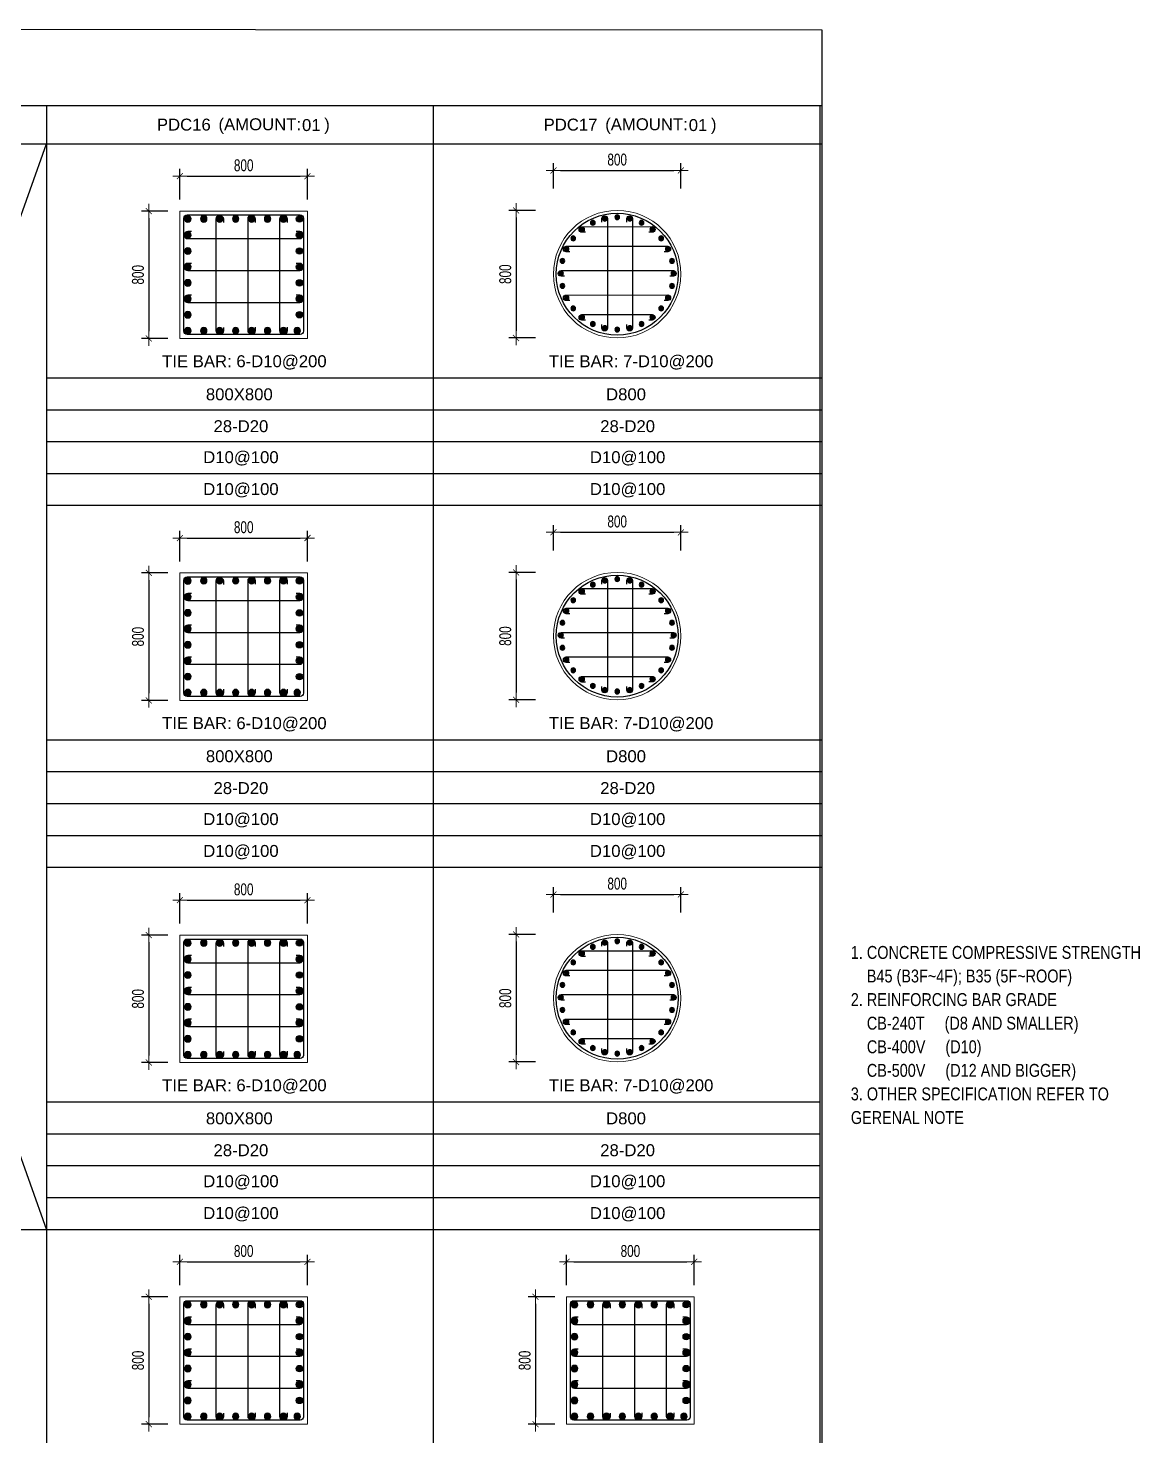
# Model space of a CAD drawing. Header units: millimetres. Extents: x 49323 to 538172, y -39336 to 181761.
# Drawn here: x 278402 to 285377, y 138126 to 146960 of the extents above; entities that cross this region are included whole.
import ezdxf
from ezdxf.enums import TextEntityAlignment as Align

# ---------------------------------------------------------------- set-up
doc = ezdxf.new("R2010")
doc.units = ezdxf.units.MM
doc.linetypes.add('CENTER2', pattern=[1.125, 0.75, -0.125, 0.125, -0.125])
doc.layers.get('Defpoints').update_dxf_attribs({"color": 151, "lineweight": 9})
for name, color, linetype in [('2', 2, 'Continuous'), ('A-ANNO-LEAD', 4, 'Continuous'), ('CEN', 1, 'CENTER2'), ('STL', 3, 'Continuous'), ('TIT1', 3, 'Continuous')]:
    doc.layers.add(name, color=color, linetype=linetype)
doc.layers.add('NDC_S_CONTINUOUS', color=3, linetype='Continuous', lineweight=20)
doc.layers.add('NDC_S_DIM', color=1, linetype='Continuous', lineweight=15)
doc.styles.add('ARIAL', font='arial.ttf', dxfattribs={"width": 0.8})
doc.styles.add('NDC_ARIAL', font='arial.ttf', dxfattribs={"width": 0.85})
doc.styles.add('NDC_DIM', font='', dxfattribs={"width": 0.75})
doc.styles.get('NDC_DIM').set_extended_font_data('Dotum')
doc.dimstyles.new('NDC_dim_30', dxfattribs={"dimscale": 30, "dimtxt": 2.5, "dimasz": 1.5, "dimexe": 1.5, "dimexo": 2.5, "dimgap": 1, "dimtad": 1, "dimdec": 0, "dimzin": 0, "dimdsep": 46, "dimtxsty": 'NDC_DIM', "dimblk": 'DIMMARK', "dimcen": 0.09, "dimdle": 1.2, "dimclrd": 1, "dimclre": 1, "dimclrt": 3, "dimadec": 0, "dimazin": 0, "dimtfac": 1, "dimtdec": 0, "dimtix": 1, "dimtofl": 0, "dimtmove": 0, "dimatfit": 3, "dimfxl": 8, "dimfxlon": 1, "dimtolj": 1, "dimtzin": 0, "dimarcsym": 0})

# ---------------------------------------------------------------- blocks, each defined once
blk = doc.blocks.new('GN')
at = {"layer": 'TIT1', "insert": (0, 0), "char_height": 81, "width": 1996.298, "attachment_point": 1, "line_spacing_factor": 1.096296, "style": 'ARIAL'}
blk.add_mtext('\\A1;1. CONCRETE COMPRESSIVE STRENGTH\\P    B45 (B3F~4F); B35 (5F~ROOF)\\P2. REINFORCING BAR GRADE\\P    CB-240T     (D8 AND SMALLER)\\P    CB-400V     (D10)\\P    CB-500V     (D12 AND BIGGER)\\P3. OTHER SPECIFICATION REFER TO GERENAL NOTE ', dxfattribs=at)
blk = doc.blocks.new('8')
at = {"layer": '2'}
blk.add_hatch(color=256, dxfattribs=at).paths.add_polyline_path([(20, 0, 0.386127), (1.9, 19.9), (-1.9, 19.9, 0.386127), (-20, 0, 1)])
blk.add_circle((0, 0), 20, dxfattribs=at)
blk = doc.blocks.new('5')
at = {"layer": 'CEN', "rotation": 180}
blk.add_blockref('8', (0, 0), dxfattribs=at)
blk = doc.blocks.new('DIMMARK')
at = {"layer": 'NDC_S_DIM', "color": 1}
blk.add_line((-1.5, 0), (1, 0), dxfattribs=at)
at = {"layer": 'NDC_S_DIM', "color": 2, "const_width": 0.1}
blk.add_lwpolyline([(-0.42, -0.42), (0.42, 0.42)], dxfattribs=at)
blk = doc.blocks.new('*D1426')
at = {"layer": 'Defpoints', "color": 0, "ltscale": 40, "transparency": 16777216}
for p in [(280154.5, 139218.2), (279354.5, 138996.8), (280154.5, 138996.8)]:
    blk.add_point(p, dxfattribs=at)
at = {"layer": 'NDC_S_DIM', "color": 1, "lineweight": -2, "ltscale": 40, "transparency": 16777216}
for p, q in [((279354.5, 139071.8), (279354.5, 139263.2)), ((279399.5, 139218.2), (280109.5, 139218.2)), ((280154.5, 139071.8), (280154.5, 139263.2))]:
    blk.add_line(p, q, dxfattribs=at)
at = {"layer": 'NDC_S_DIM', "color": 1, "lineweight": -2, "ltscale": 40, "transparency": 16777216, "xscale": 45, "yscale": 45, "zscale": 45, "rotation": 180}
blk.add_blockref('DIMMARK', (279354.5, 139218.2), dxfattribs=at)
at = {"layer": 'NDC_S_DIM', "color": 1, "lineweight": -2, "ltscale": 40, "transparency": 16777216, "xscale": 45, "yscale": 45, "zscale": 45}
blk.add_blockref('DIMMARK', (280154.5, 139218.2), dxfattribs=at)
at = {"layer": 'NDC_S_DIM', "color": 3, "ltscale": 40, "transparency": 16777216, "insert": (279754.5, 139285.8), "char_height": 75, "attachment_point": 5, "style": 'NDC_DIM'}
blk.add_mtext('\\A1;800', dxfattribs=at)
blk = doc.blocks.new('*D1427')
at = {"layer": 'Defpoints', "color": 0, "ltscale": 40, "transparency": 16777216}
for p in [(279354.5, 138999.4), (279159.1, 138199.4), (279354.5, 138199.4)]:
    blk.add_point(p, dxfattribs=at)
at = {"layer": 'NDC_S_DIM', "color": 1, "lineweight": -2, "ltscale": 40, "transparency": 16777216}
for p, q in [((279279.5, 138999.4), (279114.1, 138999.4)), ((279159.1, 138954.4), (279159.1, 138244.4)), ((279279.5, 138199.4), (279114.1, 138199.4))]:
    blk.add_line(p, q, dxfattribs=at)
at = {"layer": 'NDC_S_DIM', "color": 1, "lineweight": -2, "ltscale": 40, "transparency": 16777216, "xscale": 45, "yscale": 45, "zscale": 45}
for p, rotation in [((279159.1, 138999.4), 90), ((279159.1, 138199.4), 270)]:
    blk.add_blockref('DIMMARK', p, dxfattribs=dict(at, rotation=rotation))
at = {"layer": 'NDC_S_DIM', "color": 3, "ltscale": 40, "transparency": 16777216, "insert": (279091.6, 138599.4), "char_height": 75, "attachment_point": 5, "rotation": 90, "style": 'NDC_DIM'}
blk.add_mtext('\\A1;800', dxfattribs=at)
blk = doc.blocks.new('DÁDAS')
at = {"layer": 'TIT1', "color": 2, "style": 'NDC_ARIAL'}
blk.add_text('(AMOUNT:     )', height=75, dxfattribs=at).set_placement((-42061.2, 55767.2), align=Align.MIDDLE)
blk = doc.blocks.new('*D1428')
at = {"layer": 'Defpoints', "color": 0, "ltscale": 40, "transparency": 16777216}
for p in [(280154.5, 141487.7), (279354.5, 141266.3), (280154.5, 141266.3)]:
    blk.add_point(p, dxfattribs=at)
at = {"layer": 'NDC_S_DIM', "color": 1, "lineweight": -2, "ltscale": 40, "transparency": 16777216}
for p, q in [((279354.5, 141341.3), (279354.5, 141532.7)), ((280154.5, 141341.3), (280154.5, 141532.7)), ((279399.5, 141487.7), (280109.5, 141487.7))]:
    blk.add_line(p, q, dxfattribs=at)
at = {"layer": 'NDC_S_DIM', "color": 1, "lineweight": -2, "ltscale": 40, "transparency": 16777216, "xscale": 45, "yscale": 45, "zscale": 45, "rotation": 180}
blk.add_blockref('DIMMARK', (279354.5, 141487.7), dxfattribs=at)
at = {"layer": 'NDC_S_DIM', "color": 1, "lineweight": -2, "ltscale": 40, "transparency": 16777216, "xscale": 45, "yscale": 45, "zscale": 45}
blk.add_blockref('DIMMARK', (280154.5, 141487.7), dxfattribs=at)
at = {"layer": 'NDC_S_DIM', "color": 3, "ltscale": 40, "transparency": 16777216, "insert": (279754.5, 141555.2), "char_height": 75, "attachment_point": 5, "style": 'NDC_DIM'}
blk.add_mtext('\\A1;800', dxfattribs=at)
blk = doc.blocks.new('*D1429')
at = {"layer": 'Defpoints', "color": 0, "ltscale": 40, "transparency": 16777216}
for p in [(279354.5, 141268.8), (279159.1, 140468.8), (279354.5, 140468.8)]:
    blk.add_point(p, dxfattribs=at)
at = {"layer": 'NDC_S_DIM', "color": 1, "lineweight": -2, "ltscale": 40, "transparency": 16777216}
for p, q in [((279279.5, 141268.8), (279114.1, 141268.8)), ((279159.1, 141223.8), (279159.1, 140513.8)), ((279279.5, 140468.8), (279114.1, 140468.8))]:
    blk.add_line(p, q, dxfattribs=at)
at = {"layer": 'NDC_S_DIM', "color": 1, "lineweight": -2, "ltscale": 40, "transparency": 16777216, "xscale": 45, "yscale": 45, "zscale": 45}
for p, rotation in [((279159.1, 141268.8), 90), ((279159.1, 140468.8), 270)]:
    blk.add_blockref('DIMMARK', p, dxfattribs=dict(at, rotation=rotation))
at = {"layer": 'NDC_S_DIM', "color": 3, "ltscale": 40, "transparency": 16777216, "insert": (279091.6, 140868.8), "char_height": 75, "attachment_point": 5, "rotation": 90, "style": 'NDC_DIM'}
blk.add_mtext('\\A1;800', dxfattribs=at)
blk = doc.blocks.new('*D1430')
at = {"layer": 'Defpoints', "color": 0, "ltscale": 40, "transparency": 16777216}
for p in [(280154.5, 143760.1), (279354.5, 143538.7), (280154.5, 143538.7)]:
    blk.add_point(p, dxfattribs=at)
at = {"layer": 'NDC_S_DIM', "color": 1, "lineweight": -2, "ltscale": 40, "transparency": 16777216}
for p, q in [((279354.5, 143613.7), (279354.5, 143805.1)), ((279399.5, 143760.1), (280109.5, 143760.1)), ((280154.5, 143613.7), (280154.5, 143805.1))]:
    blk.add_line(p, q, dxfattribs=at)
at = {"layer": 'NDC_S_DIM', "color": 1, "lineweight": -2, "ltscale": 40, "transparency": 16777216, "xscale": 45, "yscale": 45, "zscale": 45, "rotation": 180}
blk.add_blockref('DIMMARK', (279354.5, 143760.1), dxfattribs=at)
at = {"layer": 'NDC_S_DIM', "color": 1, "lineweight": -2, "ltscale": 40, "transparency": 16777216, "xscale": 45, "yscale": 45, "zscale": 45}
blk.add_blockref('DIMMARK', (280154.5, 143760.1), dxfattribs=at)
at = {"layer": 'NDC_S_DIM', "color": 3, "ltscale": 40, "transparency": 16777216, "insert": (279754.5, 143827.7), "char_height": 75, "attachment_point": 5, "style": 'NDC_DIM'}
blk.add_mtext('\\A1;800', dxfattribs=at)
blk = doc.blocks.new('*D1431')
at = {"layer": 'Defpoints', "color": 0, "ltscale": 40, "transparency": 16777216}
for p in [(279354.5, 143541.3), (279159.1, 142741.3), (279354.5, 142741.3)]:
    blk.add_point(p, dxfattribs=at)
at = {"layer": 'NDC_S_DIM', "color": 1, "lineweight": -2, "ltscale": 40, "transparency": 16777216}
for p, q in [((279279.5, 143541.3), (279114.1, 143541.3)), ((279159.1, 143496.3), (279159.1, 142786.3)), ((279279.5, 142741.3), (279114.1, 142741.3))]:
    blk.add_line(p, q, dxfattribs=at)
at = {"layer": 'NDC_S_DIM', "color": 1, "lineweight": -2, "ltscale": 40, "transparency": 16777216, "xscale": 45, "yscale": 45, "zscale": 45}
for p, rotation in [((279159.1, 143541.3), 90), ((279159.1, 142741.3), 270)]:
    blk.add_blockref('DIMMARK', p, dxfattribs=dict(at, rotation=rotation))
at = {"layer": 'NDC_S_DIM', "color": 3, "ltscale": 40, "transparency": 16777216, "insert": (279091.6, 143141.3), "char_height": 75, "attachment_point": 5, "rotation": 90, "style": 'NDC_DIM'}
blk.add_mtext('\\A1;800', dxfattribs=at)
blk = doc.blocks.new('*D1432')
at = {"layer": 'Defpoints', "color": 0, "ltscale": 40, "transparency": 16777216}
for p in [(280154.5, 146031.1), (279354.5, 145809.7), (280154.5, 145809.7)]:
    blk.add_point(p, dxfattribs=at)
at = {"layer": 'NDC_S_DIM', "color": 1, "lineweight": -2, "ltscale": 40, "transparency": 16777216}
for p, q in [((279354.5, 145884.7), (279354.5, 146076.1)), ((279399.5, 146031.1), (280109.5, 146031.1)), ((280154.5, 145884.7), (280154.5, 146076.1))]:
    blk.add_line(p, q, dxfattribs=at)
at = {"layer": 'NDC_S_DIM', "color": 1, "lineweight": -2, "ltscale": 40, "transparency": 16777216, "xscale": 45, "yscale": 45, "zscale": 45, "rotation": 180}
blk.add_blockref('DIMMARK', (279354.5, 146031.1), dxfattribs=at)
at = {"layer": 'NDC_S_DIM', "color": 1, "lineweight": -2, "ltscale": 40, "transparency": 16777216, "xscale": 45, "yscale": 45, "zscale": 45}
blk.add_blockref('DIMMARK', (280154.5, 146031.1), dxfattribs=at)
at = {"layer": 'NDC_S_DIM', "color": 3, "ltscale": 40, "transparency": 16777216, "insert": (279754.5, 146098.7), "char_height": 75, "attachment_point": 5, "style": 'NDC_DIM'}
blk.add_mtext('\\A1;800', dxfattribs=at)
blk = doc.blocks.new('*D1433')
at = {"layer": 'Defpoints', "color": 0, "ltscale": 40, "transparency": 16777216}
for p in [(279354.5, 145812.3), (279159.1, 145012.3), (279354.5, 145012.3)]:
    blk.add_point(p, dxfattribs=at)
at = {"layer": 'NDC_S_DIM', "color": 1, "lineweight": -2, "ltscale": 40, "transparency": 16777216}
for p, q in [((279279.5, 145812.3), (279114.1, 145812.3)), ((279159.1, 145767.3), (279159.1, 145057.3)), ((279279.5, 145012.3), (279114.1, 145012.3))]:
    blk.add_line(p, q, dxfattribs=at)
at = {"layer": 'NDC_S_DIM', "color": 1, "lineweight": -2, "ltscale": 40, "transparency": 16777216, "xscale": 45, "yscale": 45, "zscale": 45}
for p, rotation in [((279159.1, 145812.3), 90), ((279159.1, 145012.3), 270)]:
    blk.add_blockref('DIMMARK', p, dxfattribs=dict(at, rotation=rotation))
at = {"layer": 'NDC_S_DIM', "color": 3, "ltscale": 40, "transparency": 16777216, "insert": (279091.6, 145412.3), "char_height": 75, "attachment_point": 5, "rotation": 90, "style": 'NDC_DIM'}
blk.add_mtext('\\A1;800', dxfattribs=at)
blk = doc.blocks.new('*D1440')
at = {"layer": 'Defpoints', "color": 0, "ltscale": 40, "transparency": 16777216}
for p in [(282580.6, 139218.2), (281780.6, 138996.8), (282580.6, 138996.8)]:
    blk.add_point(p, dxfattribs=at)
at = {"layer": 'NDC_S_DIM', "color": 1, "lineweight": -2, "ltscale": 40, "transparency": 16777216}
for p, q in [((281780.6, 139071.8), (281780.6, 139263.2)), ((281825.6, 139218.2), (282535.6, 139218.2)), ((282580.6, 139071.8), (282580.6, 139263.2))]:
    blk.add_line(p, q, dxfattribs=at)
at = {"layer": 'NDC_S_DIM', "color": 1, "lineweight": -2, "ltscale": 40, "transparency": 16777216, "xscale": 45, "yscale": 45, "zscale": 45, "rotation": 180}
blk.add_blockref('DIMMARK', (281780.6, 139218.2), dxfattribs=at)
at = {"layer": 'NDC_S_DIM', "color": 1, "lineweight": -2, "ltscale": 40, "transparency": 16777216, "xscale": 45, "yscale": 45, "zscale": 45}
blk.add_blockref('DIMMARK', (282580.6, 139218.2), dxfattribs=at)
at = {"layer": 'NDC_S_DIM', "color": 3, "ltscale": 40, "transparency": 16777216, "insert": (282180.6, 139285.8), "char_height": 75, "attachment_point": 5, "style": 'NDC_DIM'}
blk.add_mtext('\\A1;800', dxfattribs=at)
blk = doc.blocks.new('*D1441')
at = {"layer": 'Defpoints', "color": 0, "ltscale": 40, "transparency": 16777216}
for p in [(281780.6, 138999.4), (281585.2, 138199.4), (281780.6, 138199.4)]:
    blk.add_point(p, dxfattribs=at)
at = {"layer": 'NDC_S_DIM', "color": 1, "lineweight": -2, "ltscale": 40, "transparency": 16777216}
for p, q in [((281705.6, 138999.4), (281540.2, 138999.4)), ((281585.2, 138954.4), (281585.2, 138244.4)), ((281705.6, 138199.4), (281540.2, 138199.4))]:
    blk.add_line(p, q, dxfattribs=at)
at = {"layer": 'NDC_S_DIM', "color": 1, "lineweight": -2, "ltscale": 40, "transparency": 16777216, "xscale": 45, "yscale": 45, "zscale": 45}
for p, rotation in [((281585.2, 138999.4), 90), ((281585.2, 138199.4), 270)]:
    blk.add_blockref('DIMMARK', p, dxfattribs=dict(at, rotation=rotation))
at = {"layer": 'NDC_S_DIM', "color": 3, "ltscale": 40, "transparency": 16777216, "insert": (281517.7, 138599.4), "char_height": 75, "attachment_point": 5, "rotation": 90, "style": 'NDC_DIM'}
blk.add_mtext('\\A1;800', dxfattribs=at)
blk = doc.blocks.new('*D1634')
at = {"layer": 'Defpoints', "color": 0, "ltscale": 40, "transparency": 16777216}
for p in [(282497.7, 141523.5), (281697.7, 141335.3), (282497.7, 141335.3)]:
    blk.add_point(p, dxfattribs=at)
at = {"layer": 'NDC_S_DIM', "color": 1, "lineweight": -2, "ltscale": 40, "transparency": 16777216}
for p, q in [((281697.7, 141410.3), (281697.7, 141568.5)), ((281742.7, 141523.5), (282452.7, 141523.5)), ((282497.7, 141410.3), (282497.7, 141568.5))]:
    blk.add_line(p, q, dxfattribs=at)
at = {"layer": 'NDC_S_DIM', "color": 1, "lineweight": -2, "ltscale": 40, "transparency": 16777216, "xscale": 45, "yscale": 45, "zscale": 45, "rotation": 180}
blk.add_blockref('DIMMARK', (281697.7, 141523.5), dxfattribs=at)
at = {"layer": 'NDC_S_DIM', "color": 1, "lineweight": -2, "ltscale": 40, "transparency": 16777216, "xscale": 45, "yscale": 45, "zscale": 45}
blk.add_blockref('DIMMARK', (282497.7, 141523.5), dxfattribs=at)
at = {"layer": 'NDC_S_DIM', "color": 3, "ltscale": 40, "transparency": 16777216, "insert": (282097.7, 141591.1), "char_height": 75, "attachment_point": 5, "style": 'NDC_DIM'}
blk.add_mtext('\\A1;800', dxfattribs=at)
blk = doc.blocks.new('*D1635')
at = {"layer": 'Defpoints', "color": 0, "ltscale": 40, "transparency": 16777216}
for p in [(281660.5, 141272.5), (281463.2, 140472.5), (281660.5, 140472.5)]:
    blk.add_point(p, dxfattribs=at)
at = {"layer": 'NDC_S_DIM', "color": 1, "lineweight": -2, "ltscale": 40, "transparency": 16777216}
for p, q in [((281585.5, 141272.5), (281418.2, 141272.5)), ((281463.2, 141227.5), (281463.2, 140517.5)), ((281585.5, 140472.5), (281418.2, 140472.5))]:
    blk.add_line(p, q, dxfattribs=at)
at = {"layer": 'NDC_S_DIM', "color": 1, "lineweight": -2, "ltscale": 40, "transparency": 16777216, "xscale": 45, "yscale": 45, "zscale": 45}
for p, rotation in [((281463.2, 141272.5), 90), ((281463.2, 140472.5), 270)]:
    blk.add_blockref('DIMMARK', p, dxfattribs=dict(at, rotation=rotation))
at = {"layer": 'NDC_S_DIM', "color": 3, "ltscale": 40, "transparency": 16777216, "insert": (281395.7, 140872.5), "char_height": 75, "attachment_point": 5, "rotation": 90, "style": 'NDC_DIM'}
blk.add_mtext('\\A1;800', dxfattribs=at)
blk = doc.blocks.new('*U1081')
at = {"layer": 'STL', "xscale": -0.75, "yscale": 0.75, "zscale": 0.75, "rotation": 292.5000000000001}
blk.add_blockref('5', (0, 0), dxfattribs=at)
blk = doc.blocks.new('*U1080')
at = {"layer": 'NDC_S_DIM', "color": 0, "linetype": 'ByBlock', "lineweight": -2, "transparency": 16777216}
for p, rotation in [((-25527, 37966), 282.8571428571415), ((-25448.4, 37973.7), 269.9999999999987), ((-25370.1, 37963.8), 257.1428571428559), ((-25669.3, 37900), 308.571428571427), ((-25601.8, 37941), 295.7142857142843), ((-25296, 37936.7), 244.2857142857131), ((-25229.7, 37893.7), 231.4285714285703), ((-25725.9, 37844.9), 321.4285714285699), ((-25174.7, 37837.1), 218.5714285714274), ((-25796, 37704.6), 347.1428571428555), ((-25768.8, 37778.7), 334.2857142857127), ((-25133.6, 37769.7), 205.7142857142847), ((-25108.6, 37694.8), 192.8571428571419), ((-25100.9, 37616.2), 180), ((-25798.2, 37547.7), 12.8571428571428), ((-25110.9, 37537.9), 167.1428571428563), ((-25773.2, 37472.8), 25.71428571428561), ((-25138, 37463.8), 154.2857142857135), ((-25732.1, 37405.4), 38.57142857142841), ((-25677.1, 37348.8), 51.42857142857117), ((-25237.5, 37342.5), 128.5714285714279), ((-25180.9, 37397.6), 141.4285714285707), ((-25610.9, 37305.8), 64.28571428571395), ((-25536.7, 37278.7), 77.14285714285676), ((-25458.4, 37268.7), 89.99999999999955), ((-25379.8, 37276.5), 102.8571428571423), ((-25305, 37301.5), 115.7142857142852)]:
    blk.add_blockref('*U1081', p, dxfattribs=dict(at, rotation=rotation))
blk.add_blockref('*U1081', (-25805.9, 37626.2), dxfattribs=at)
blk = doc.blocks.new('*D1636')
at = {"layer": 'Defpoints', "color": 0, "ltscale": 40, "transparency": 16777216}
for p in [(282497.7, 143796), (281697.7, 143607.8), (282497.7, 143607.8)]:
    blk.add_point(p, dxfattribs=at)
at = {"layer": 'NDC_S_DIM', "color": 1, "lineweight": -2, "ltscale": 40, "transparency": 16777216}
for p, q in [((281697.7, 143682.8), (281697.7, 143841)), ((282497.7, 143682.8), (282497.7, 143841)), ((281742.7, 143796), (282452.7, 143796))]:
    blk.add_line(p, q, dxfattribs=at)
at = {"layer": 'NDC_S_DIM', "color": 1, "lineweight": -2, "ltscale": 40, "transparency": 16777216, "xscale": 45, "yscale": 45, "zscale": 45, "rotation": 180}
blk.add_blockref('DIMMARK', (281697.7, 143796), dxfattribs=at)
at = {"layer": 'NDC_S_DIM', "color": 1, "lineweight": -2, "ltscale": 40, "transparency": 16777216, "xscale": 45, "yscale": 45, "zscale": 45}
blk.add_blockref('DIMMARK', (282497.7, 143796), dxfattribs=at)
at = {"layer": 'NDC_S_DIM', "color": 3, "ltscale": 40, "transparency": 16777216, "insert": (282097.7, 143863.6), "char_height": 75, "attachment_point": 5, "style": 'NDC_DIM'}
blk.add_mtext('\\A1;800', dxfattribs=at)
blk = doc.blocks.new('*D1637')
at = {"layer": 'Defpoints', "color": 0, "ltscale": 40, "transparency": 16777216}
for p in [(281660.5, 143544.9), (281463.2, 142744.9), (281660.5, 142744.9)]:
    blk.add_point(p, dxfattribs=at)
at = {"layer": 'NDC_S_DIM', "color": 1, "lineweight": -2, "ltscale": 40, "transparency": 16777216}
for p, q in [((281585.5, 143544.9), (281418.2, 143544.9)), ((281463.2, 143499.9), (281463.2, 142789.9)), ((281585.5, 142744.9), (281418.2, 142744.9))]:
    blk.add_line(p, q, dxfattribs=at)
at = {"layer": 'NDC_S_DIM', "color": 1, "lineweight": -2, "ltscale": 40, "transparency": 16777216, "xscale": 45, "yscale": 45, "zscale": 45}
for p, rotation in [((281463.2, 143544.9), 90), ((281463.2, 142744.9), 270)]:
    blk.add_blockref('DIMMARK', p, dxfattribs=dict(at, rotation=rotation))
at = {"layer": 'NDC_S_DIM', "color": 3, "ltscale": 40, "transparency": 16777216, "insert": (281395.7, 143144.9), "char_height": 75, "attachment_point": 5, "rotation": 90, "style": 'NDC_DIM'}
blk.add_mtext('\\A1;800', dxfattribs=at)
blk = doc.blocks.new('*U1071')
at = {"layer": 'STL', "xscale": -0.75, "yscale": 0.75, "zscale": 0.75, "rotation": 292.5000000000001}
blk.add_blockref('5', (0, 0), dxfattribs=at)
blk = doc.blocks.new('*U1070')
at = {"layer": 'NDC_S_DIM', "color": 0, "linetype": 'ByBlock', "lineweight": -2, "transparency": 16777216}
for p, rotation in [((-25527, 37966), 282.8571428571415), ((-25448.4, 37973.7), 269.9999999999987), ((-25370.1, 37963.8), 257.1428571428559), ((-25669.3, 37900), 308.571428571427), ((-25601.8, 37941), 295.7142857142843), ((-25296, 37936.7), 244.2857142857131), ((-25229.7, 37893.7), 231.4285714285703), ((-25725.9, 37844.9), 321.4285714285699), ((-25174.7, 37837.1), 218.5714285714274), ((-25796, 37704.6), 347.1428571428555), ((-25768.8, 37778.7), 334.2857142857127), ((-25133.6, 37769.7), 205.7142857142847), ((-25108.6, 37694.8), 192.8571428571419), ((-25100.9, 37616.2), 180), ((-25798.2, 37547.7), 12.8571428571428), ((-25110.9, 37537.9), 167.1428571428563), ((-25773.2, 37472.8), 25.71428571428561), ((-25138, 37463.8), 154.2857142857135), ((-25732.1, 37405.4), 38.57142857142841), ((-25677.1, 37348.8), 51.42857142857117), ((-25237.5, 37342.5), 128.5714285714279), ((-25180.9, 37397.6), 141.4285714285707), ((-25610.9, 37305.8), 64.28571428571395), ((-25536.7, 37278.7), 77.14285714285676), ((-25458.4, 37268.7), 89.99999999999955), ((-25379.8, 37276.5), 102.8571428571423), ((-25305, 37301.5), 115.7142857142852)]:
    blk.add_blockref('*U1071', p, dxfattribs=dict(at, rotation=rotation))
blk.add_blockref('*U1071', (-25805.9, 37626.2), dxfattribs=at)
blk = doc.blocks.new('*D1638')
at = {"layer": 'Defpoints', "color": 0, "ltscale": 40, "transparency": 16777216}
for p in [(282497.7, 146067), (281697.7, 145878.8), (282497.7, 145878.8)]:
    blk.add_point(p, dxfattribs=at)
at = {"layer": 'NDC_S_DIM', "color": 1, "lineweight": -2, "ltscale": 40, "transparency": 16777216}
for p, q in [((281697.7, 145953.8), (281697.7, 146112)), ((282497.7, 145953.8), (282497.7, 146112)), ((281742.7, 146067), (282452.7, 146067))]:
    blk.add_line(p, q, dxfattribs=at)
at = {"layer": 'NDC_S_DIM', "color": 1, "lineweight": -2, "ltscale": 40, "transparency": 16777216, "xscale": 45, "yscale": 45, "zscale": 45, "rotation": 180}
blk.add_blockref('DIMMARK', (281697.7, 146067), dxfattribs=at)
at = {"layer": 'NDC_S_DIM', "color": 1, "lineweight": -2, "ltscale": 40, "transparency": 16777216, "xscale": 45, "yscale": 45, "zscale": 45}
blk.add_blockref('DIMMARK', (282497.7, 146067), dxfattribs=at)
at = {"layer": 'NDC_S_DIM', "color": 3, "ltscale": 40, "transparency": 16777216, "insert": (282097.7, 146134.6), "char_height": 75, "attachment_point": 5, "style": 'NDC_DIM'}
blk.add_mtext('\\A1;800', dxfattribs=at)
blk = doc.blocks.new('*D1639')
at = {"layer": 'Defpoints', "color": 0, "ltscale": 40, "transparency": 16777216}
for p in [(281660.5, 145815.9), (281463.2, 145015.9), (281660.5, 145015.9)]:
    blk.add_point(p, dxfattribs=at)
at = {"layer": 'NDC_S_DIM', "color": 1, "lineweight": -2, "ltscale": 40, "transparency": 16777216}
for p, q in [((281585.5, 145815.9), (281418.2, 145815.9)), ((281463.2, 145770.9), (281463.2, 145060.9)), ((281585.5, 145015.9), (281418.2, 145015.9))]:
    blk.add_line(p, q, dxfattribs=at)
at = {"layer": 'NDC_S_DIM', "color": 1, "lineweight": -2, "ltscale": 40, "transparency": 16777216, "xscale": 45, "yscale": 45, "zscale": 45}
for p, rotation in [((281463.2, 145815.9), 90), ((281463.2, 145015.9), 270)]:
    blk.add_blockref('DIMMARK', p, dxfattribs=dict(at, rotation=rotation))
at = {"layer": 'NDC_S_DIM', "color": 3, "ltscale": 40, "transparency": 16777216, "insert": (281395.7, 145415.9), "char_height": 75, "attachment_point": 5, "rotation": 90, "style": 'NDC_DIM'}
blk.add_mtext('\\A1;800', dxfattribs=at)
blk = doc.blocks.new('*U1073')
at = {"layer": 'STL', "xscale": -0.75, "yscale": 0.75, "zscale": 0.75, "rotation": 292.5000000000001}
blk.add_blockref('5', (0, 0), dxfattribs=at)
blk = doc.blocks.new('*U1072')
at = {"layer": 'NDC_S_DIM', "color": 0, "linetype": 'ByBlock', "lineweight": -2, "transparency": 16777216}
for p, rotation in [((-25527, 37966), 282.8571428571415), ((-25448.4, 37973.7), 269.9999999999987), ((-25370.1, 37963.8), 257.1428571428559), ((-25669.3, 37900), 308.571428571427), ((-25601.8, 37941), 295.7142857142843), ((-25296, 37936.7), 244.2857142857131), ((-25229.7, 37893.7), 231.4285714285703), ((-25725.9, 37844.9), 321.4285714285699), ((-25174.7, 37837.1), 218.5714285714274), ((-25796, 37704.6), 347.1428571428555), ((-25768.8, 37778.7), 334.2857142857127), ((-25133.6, 37769.7), 205.7142857142847), ((-25108.6, 37694.8), 192.8571428571419), ((-25100.9, 37616.2), 180), ((-25798.2, 37547.7), 12.8571428571428), ((-25110.9, 37537.9), 167.1428571428563), ((-25773.2, 37472.8), 25.71428571428561), ((-25138, 37463.8), 154.2857142857135), ((-25732.1, 37405.4), 38.57142857142841), ((-25677.1, 37348.8), 51.42857142857117), ((-25237.5, 37342.5), 128.5714285714279), ((-25180.9, 37397.6), 141.4285714285707), ((-25610.9, 37305.8), 64.28571428571395), ((-25536.7, 37278.7), 77.14285714285676), ((-25458.4, 37268.7), 89.99999999999955), ((-25379.8, 37276.5), 102.8571428571423), ((-25305, 37301.5), 115.7142857142852)]:
    blk.add_blockref('*U1073', p, dxfattribs=dict(at, rotation=rotation))
blk.add_blockref('*U1073', (-25805.9, 37626.2), dxfattribs=at)

msp = doc.modelspace()

# ---------------------------------------------------------------- linework, layer by layer
at = {"layer": '2', "lineweight": -2, "ltscale": 1000, "elevation": 0}
for points in [[(280129.5, 145767.3), (280129.5, 145057.3, -0.414214), (280109.5, 145037.3), (279399.5, 145037.3, -0.414214), (279379.5, 145057.3), (279379.5, 145767.3, -0.414214), (279399.5, 145787.3), (280109.5, 145787.3, -0.414214)], [(280129.5, 143496.3), (280129.5, 142786.3, -0.414214), (280109.5, 142766.3), (279399.5, 142766.3, -0.414214), (279379.5, 142786.3), (279379.5, 143496.3, -0.414214), (279399.5, 143516.3), (280109.5, 143516.3, -0.414214)], [(280129.5, 141223.8), (280129.5, 140513.8, -0.414214), (280109.5, 140493.8), (279399.5, 140493.8, -0.414214), (279379.5, 140513.8), (279379.5, 141223.8, -0.414214), (279399.5, 141243.8), (280109.5, 141243.8, -0.414214)], [(280129.5, 138954.4), (280129.5, 138244.4, -0.414214), (280109.5, 138224.4), (279399.5, 138224.4, -0.414214), (279379.5, 138244.4), (279379.5, 138954.4, -0.414214), (279399.5, 138974.4), (280109.5, 138974.4, -0.414214)], [(282555.6, 138954.4), (282555.6, 138244.4, -0.414214), (282535.6, 138224.4), (281825.6, 138224.4, -0.414214), (281805.6, 138244.4), (281805.6, 138954.4, -0.414214), (281825.6, 138974.4), (282535.6, 138974.4, -0.414214)]]:
    msp.add_lwpolyline(points, format="xyb", close=True, dxfattribs=at)
at = {"layer": '2', "elevation": 0}
for points in [[(279626.8, 145081.9), (279626.8, 145059.8, -1), (279581.7, 145059.8), (279581.7, 145761.8, -1), (279626.8, 145761.8), (279626.8, 145739.7)], [(279826.8, 145083.4), (279826.8, 145061.3, -1), (279781.7, 145061.3), (279781.7, 145763.3, -1), (279826.8, 145763.3), (279826.8, 145741.1)], [(280026.8, 145083.4), (280026.8, 145061.3, -1), (279981.7, 145061.3), (279981.7, 145763.3, -1), (280026.8, 145763.3), (280026.8, 145741.1)], [(282001.8, 145742.5), (282001.8, 145764.6, -1), (282036.8, 145764.6), (282036.8, 145077.2, -1), (282001.8, 145077.2), (282001.8, 145099.4)], [(282158.7, 145742.5), (282158.7, 145764.6, -1), (282193.7, 145764.6), (282193.7, 145077.2, -1), (282158.7, 145077.2), (282158.7, 145099.4)], [(279426.4, 145683.8), (279404.2, 145683.8, 1), (279404.2, 145638.8), (280106.3, 145638.8, 1), (280106.3, 145683.8), (280084.1, 145683.8)], [(281897.9, 145678.6), (281875.8, 145678.6, -1), (281875.8, 145713.6), (282317.5, 145714.1, -1), (282317.5, 145679), (282295.4, 145679)], [(281800.1, 145555.9), (281777.9, 145555.9, -1), (281777.9, 145590.9), (282415.4, 145591.4, -1), (282415.4, 145556.4), (282393.2, 145556.4)], [(279426.4, 145483.8), (279404.2, 145483.8, 1), (279404.2, 145438.8), (280106.3, 145438.8, 1), (280106.3, 145483.8), (280084.1, 145483.8)], [(281767.3, 145403.4), (281745.2, 145403.4, -1), (281745.2, 145438.4), (282450.2, 145438.4, -1), (282450.2, 145403.4), (282428.1, 145403.4)], [(279426.4, 145283.8), (279404.2, 145283.8, 1), (279404.2, 145238.8), (280106.3, 145238.8, 1), (280106.3, 145283.8), (280084.1, 145283.8)], [(281800.1, 145250), (281777.9, 145250, -1), (281777.9, 145285), (282415.4, 145285.5, -1), (282415.4, 145250.5), (282393.2, 145250.5)], [(281897.9, 145127.3), (281875.8, 145127.3, -1), (281875.8, 145162.3), (282317.5, 145162.8, -1), (282317.5, 145127.8), (282295.4, 145127.8)], [(279626.8, 142810.9), (279626.8, 142788.8, -1), (279581.7, 142788.8), (279581.7, 143490.8, -1), (279626.8, 143490.8), (279626.8, 143468.7)], [(279826.8, 142812.4), (279826.8, 142790.3, -1), (279781.7, 142790.3), (279781.7, 143492.3, -1), (279826.8, 143492.3), (279826.8, 143470.1)], [(280026.8, 142812.4), (280026.8, 142790.3, -1), (279981.7, 142790.3), (279981.7, 143492.3, -1), (280026.8, 143492.3), (280026.8, 143470.1)], [(282001.8, 143471.5), (282001.8, 143493.6, -1), (282036.8, 143493.6), (282036.8, 142806.2, -1), (282001.8, 142806.2), (282001.8, 142828.4)], [(282158.7, 143471.5), (282158.7, 143493.6, -1), (282193.7, 143493.6), (282193.7, 142806.2, -1), (282158.7, 142806.2), (282158.7, 142828.4)], [(279426.4, 143412.8), (279404.2, 143412.8, 1), (279404.2, 143367.8), (280106.3, 143367.8, 1), (280106.3, 143412.8), (280084.1, 143412.8)], [(281897.9, 143407.6), (281875.8, 143407.6, -1), (281875.8, 143442.6), (282317.5, 143443.1, -1), (282317.5, 143408), (282295.4, 143408)], [(281800.1, 143284.9), (281777.9, 143284.9, -1), (281777.9, 143319.9), (282415.4, 143320.4, -1), (282415.4, 143285.4), (282393.2, 143285.4)], [(279426.4, 143212.8), (279404.2, 143212.8, 1), (279404.2, 143167.8), (280106.3, 143167.8, 1), (280106.3, 143212.8), (280084.1, 143212.8)], [(281767.3, 143132.4), (281745.2, 143132.4, -1), (281745.2, 143167.4), (282450.2, 143167.4, -1), (282450.2, 143132.4), (282428.1, 143132.4)], [(279426.4, 143012.8), (279404.2, 143012.8, 1), (279404.2, 142967.8), (280106.3, 142967.8, 1), (280106.3, 143012.8), (280084.1, 143012.8)], [(281800.1, 142979), (281777.9, 142979, -1), (281777.9, 143014), (282415.4, 143014.5, -1), (282415.4, 142979.5), (282393.2, 142979.5)], [(281897.9, 142856.3), (281875.8, 142856.3, -1), (281875.8, 142891.3), (282317.5, 142891.8, -1), (282317.5, 142856.8), (282295.4, 142856.8)], [(279626.8, 140538.5), (279626.8, 140516.3, -1), (279581.7, 140516.3), (279581.7, 141218.3, -1), (279626.8, 141218.3), (279626.8, 141196.2)], [(279826.8, 140540), (279826.8, 140517.8, -1), (279781.7, 140517.8), (279781.7, 141219.8, -1), (279826.8, 141219.8), (279826.8, 141197.7)], [(280026.8, 140540), (280026.8, 140517.8, -1), (279981.7, 140517.8), (279981.7, 141219.8, -1), (280026.8, 141219.8), (280026.8, 141197.7)], [(281897.9, 141135.1), (281875.8, 141135.1, -1), (281875.8, 141170.1), (282317.5, 141170.6, -1), (282317.5, 141135.6), (282295.4, 141135.6)], [(282001.8, 141199), (282001.8, 141221.2, -1), (282036.8, 141221.2), (282036.8, 140533.8, -1), (282001.8, 140533.8), (282001.8, 140555.9)], [(282158.7, 141199), (282158.7, 141221.2, -1), (282193.7, 141221.2), (282193.7, 140533.8, -1), (282158.7, 140533.8), (282158.7, 140555.9)], [(279426.4, 141140.4), (279404.2, 141140.4, 1), (279404.2, 141095.4), (280106.3, 141095.4, 1), (280106.3, 141140.4), (280084.1, 141140.4)], [(281800.1, 141012.4), (281777.9, 141012.4, -1), (281777.9, 141047.5), (282415.4, 141047.9, -1), (282415.4, 141012.9), (282393.2, 141012.9)], [(279426.4, 140940.4), (279404.2, 140940.4, 1), (279404.2, 140895.4), (280106.3, 140895.4, 1), (280106.3, 140940.4), (280084.1, 140940.4)], [(281767.3, 140860), (281745.2, 140860, -1), (281745.2, 140895), (282450.2, 140895, -1), (282450.2, 140860), (282428.1, 140860)], [(279426.4, 140740.4), (279404.2, 140740.4, 1), (279404.2, 140695.4), (280106.3, 140695.4, 1), (280106.3, 140740.4), (280084.1, 140740.4)], [(281800.1, 140706.5), (281777.9, 140706.5, -1), (281777.9, 140741.5), (282415.4, 140742, -1), (282415.4, 140707), (282393.2, 140707)], [(281897.9, 140583.9), (281875.8, 140583.9, -1), (281875.8, 140618.9), (282317.5, 140619.4, -1), (282317.5, 140584.3), (282295.4, 140584.3)], [(279626.8, 138269), (279626.8, 138246.9, -1), (279581.7, 138246.9), (279581.7, 138948.9, -1), (279626.8, 138948.9), (279626.8, 138926.7)], [(279826.8, 138270.5), (279826.8, 138248.4, -1), (279781.7, 138248.4), (279781.7, 138950.4, -1), (279826.8, 138950.4), (279826.8, 138928.2)], [(280026.8, 138270.5), (280026.8, 138248.4, -1), (279981.7, 138248.4), (279981.7, 138950.4, -1), (280026.8, 138950.4), (280026.8, 138928.2)], [(282052.8, 138269), (282052.8, 138246.9, -1), (282007.8, 138246.9), (282007.8, 138948.9, -1), (282052.8, 138948.9), (282052.8, 138926.7)], [(282252.8, 138270.5), (282252.8, 138248.4, -1), (282207.8, 138248.4), (282207.8, 138950.4, -1), (282252.8, 138950.4), (282252.8, 138928.2)], [(282452.8, 138270.5), (282452.8, 138248.4, -1), (282407.8, 138248.4), (282407.8, 138950.4, -1), (282452.8, 138950.4), (282452.8, 138928.2)], [(279426.4, 138870.9), (279404.2, 138870.9, 1), (279404.2, 138825.9), (280106.3, 138825.9, 1), (280106.3, 138870.9), (280084.1, 138870.9)], [(281852.5, 138870.9), (281830.3, 138870.9, 1), (281830.3, 138825.9), (282532.4, 138825.9, 1), (282532.4, 138870.9), (282510.2, 138870.9)], [(279426.4, 138670.9), (279404.2, 138670.9, 1), (279404.2, 138625.9), (280106.3, 138625.9, 1), (280106.3, 138670.9), (280084.1, 138670.9)], [(281852.5, 138670.9), (281830.3, 138670.9, 1), (281830.3, 138625.9), (282532.4, 138625.9, 1), (282532.4, 138670.9), (282510.2, 138670.9)], [(279426.4, 138470.9), (279404.2, 138470.9, 1), (279404.2, 138425.9), (280106.3, 138425.9, 1), (280106.3, 138470.9), (280084.1, 138470.9)], [(281852.5, 138470.9), (281830.3, 138470.9, 1), (281830.3, 138425.9), (282532.4, 138425.9, 1), (282532.4, 138470.9), (282510.2, 138470.9)]]:
    msp.add_lwpolyline(points, format="xyb", dxfattribs=at)
at = {"layer": '2', "lineweight": -2, "ltscale": 1000}
for centre in [(282097.7, 145415.9), (282097.7, 143144.9), (282097.7, 140872.5)]:
    msp.add_circle(centre, 382.5, dxfattribs=at)
at = {"layer": 'A-ANNO-LEAD'}
msp.add_lwpolyline([(262048.7, 130339.8), (283383.7, 130326.6), (283383.7, 146946.6), (262048.7, 146959.8)], close=True, dxfattribs=at)
at = {"layer": 'NDC_S_CONTINUOUS', "ltscale": 70, "elevation": 0}
for points in [[(280154.5, 145812.3), (280154.5, 145012.3), (279354.5, 145012.3), (279354.5, 145812.3), (280154.5, 145812.3)], [(280154.5, 143541.3), (280154.5, 142741.3), (279354.5, 142741.3), (279354.5, 143541.3), (280154.5, 143541.3)], [(280154.5, 141268.8), (280154.5, 140468.8), (279354.5, 140468.8), (279354.5, 141268.8), (280154.5, 141268.8)], [(280154.5, 138999.4), (280154.5, 138199.4), (279354.5, 138199.4), (279354.5, 138999.4), (280154.5, 138999.4)], [(282580.6, 138999.4), (282580.6, 138199.4), (281780.6, 138199.4), (281780.6, 138999.4), (282580.6, 138999.4)]]:
    msp.add_lwpolyline(points, dxfattribs=at)
at = {"layer": 'NDC_S_CONTINUOUS', "ltscale": 70}
for centre in [(282097.7, 145415.9), (282097.7, 143144.9), (282097.7, 140872.5)]:
    msp.add_circle(centre, 400, dxfattribs=at)
at = {"layer": 'TIT1', "color": 2}
msp.add_line((262048.8, 146474.5), (283383.8, 146474.5), dxfattribs=at)
at = {"layer": 'TIT1'}
for p, q in [((278517.1, 146474.5), (278517.1, 130339.8)), ((280943.2, 146474.5), (280943.2, 130339.8)), ((283369.3, 146474.5), (283369.3, 130339.8)), ((262048.8, 146234.5), (283383.8, 146234.5)), ((283369.3, 143963.5), (278517.1, 143963.5)), ((283384.3, 143963.5), (283369.3, 143963.5)), ((283369.3, 141692.5), (278517.1, 141692.5)), ((283382.9, 141692.5), (283369.3, 141692.5)), ((283369.3, 139420), (262046.6, 139420))]:
    msp.add_line(p, q, dxfattribs=at)
at = {"layer": 'TIT1', "color": 8}
for p, q in [((276091, 139420), (278517.1, 146234.5)), ((276091, 146234.5), (278517.1, 139420)), ((283369.3, 144763.5), (278517.1, 144763.5)), ((283384.3, 144763.5), (283369.3, 144763.5)), ((283369.3, 144563.5), (278517.1, 144563.5)), ((283384.3, 144563.5), (283369.3, 144563.5)), ((283369.3, 144363.5), (278517.1, 144363.5)), ((283384.3, 144363.5), (283369.3, 144363.5)), ((283369.3, 144163.5), (278517.1, 144163.5)), ((283384.3, 144163.5), (283369.3, 144163.5)), ((283369.3, 142492.5), (278517.1, 142492.5)), ((283382.9, 142492.5), (283369.3, 142492.5)), ((283369.3, 142292.5), (278517.1, 142292.5)), ((283382.9, 142292.5), (283369.3, 142292.5)), ((283369.3, 142092.5), (278517.1, 142092.5)), ((283382.9, 142092.5), (283369.3, 142092.5)), ((283369.3, 141892.5), (278517.1, 141892.5)), ((283382.9, 141892.5), (283369.3, 141892.5)), ((283369.3, 140220), (278517.1, 140220)), ((283369.3, 140020), (278517.1, 140020)), ((283369.3, 139820), (278517.1, 139820)), ((283369.3, 139620), (278517.1, 139620))]:
    msp.add_line(p, q, dxfattribs=at)

# ---------------------------------------------------------------- block references
at = {"layer": 'NDC_S_DIM'}
for name, p in [('DÁDAS', (322006.7, 90580.1)), ('DÁDAS', (324432.8, 90580.1)), ('GN', (283563.4, 141200.4))]:
    msp.add_blockref(name, p, dxfattribs=at)
at = {"layer": 'NDC_S_DIM', "rotation": 0.8126515942541631}
for name, p in [('*U1072', (308082.2, 108164.5)), ('*U1070', (308082.2, 105893.5)), ('*U1080', (308082.2, 103621))]:
    msp.add_blockref(name, p, dxfattribs=at)
at = {"layer": 'STL', "xscale": -1}
for p in [(279404.2, 145762.3), (279404.2, 145661.3), (279404.2, 145561.3), (279404.2, 145461.3), (279404.2, 145361.3), (279404.2, 145261.3), (279404.2, 145161.3), (279404.2, 145061.3), (279404.2, 143491.3), (279404.2, 143390.3), (279404.2, 143290.3), (279404.2, 143190.3), (279404.2, 143090.3), (279404.2, 142990.3), (279404.2, 142890.3), (279404.2, 142790.3), (279404.2, 141218.8), (279404.2, 141117.9), (279404.2, 141017.9), (279404.2, 140917.9), (279404.2, 140817.9), (279404.2, 140717.9), (279404.2, 140617.9), (279404.2, 140517.9), (279404.2, 138949.4), (281830.3, 138949.4), (279404.2, 138848.4), (281830.3, 138848.4), (279404.2, 138748.4), (281830.3, 138748.4), (279404.2, 138648.4), (281830.3, 138648.4), (279404.2, 138548.4), (281830.3, 138548.4), (279404.2, 138448.4), (281830.3, 138448.4), (279404.2, 138348.4), (281830.3, 138348.4), (279404.2, 138248.4), (281830.3, 138248.4)]:
    msp.add_blockref('5', p, dxfattribs=at)
at = {"layer": 'STL', "xscale": -1, "rotation": 270}
for p in [(279504.2, 145763.3), (279604.2, 145763.3), (279704.2, 145763.3), (279804.2, 145763.3), (279904.2, 145763.3), (280004.2, 145763.3), (279404.2, 145061.3), (279504.2, 145061.3), (279604.2, 145061.3), (279704.2, 145061.3), (279804.2, 145061.3), (279904.2, 145061.3), (280004.2, 145061.3), (280090.2, 145061.3), (279504.2, 143492.3), (279604.2, 143492.3), (279704.2, 143492.3), (279804.2, 143492.3), (279904.2, 143492.3), (280004.2, 143492.3), (279404.2, 142790.3), (279504.2, 142790.3), (279604.2, 142790.3), (279704.2, 142790.3), (279804.2, 142790.3), (279904.2, 142790.3), (280004.2, 142790.3), (280090.2, 142790.3), (279504.2, 141219.8), (279604.2, 141219.8), (279704.2, 141219.8), (279804.2, 141219.8), (279904.2, 141219.8), (280004.2, 141219.8), (279404.2, 140517.9), (279504.2, 140517.9), (279604.2, 140517.9), (279704.2, 140517.9), (279804.2, 140517.9), (279904.2, 140517.9), (280004.2, 140517.9), (280090.2, 140517.9), (279504.2, 138950.4), (279604.2, 138950.4), (279704.2, 138950.4), (279804.2, 138950.4), (279904.2, 138950.4), (280004.2, 138950.4), (281930.3, 138950.4), (282030.3, 138950.4), (282130.3, 138950.4), (282230.3, 138950.4), (282330.3, 138950.4), (282430.3, 138950.4), (279404.2, 138248.4), (279504.2, 138248.4), (279604.2, 138248.4), (279704.2, 138248.4), (279804.2, 138248.4), (279904.2, 138248.4), (280004.2, 138248.4), (280090.2, 138248.4), (281830.3, 138248.4), (281930.3, 138248.4), (282030.3, 138248.4), (282130.3, 138248.4), (282230.3, 138248.4), (282330.3, 138248.4), (282430.3, 138248.4), (282516.3, 138248.4)]:
    msp.add_blockref('5', p, dxfattribs=at)
at = {"layer": 'STL'}
for p in [(280104.7, 145762.3), (280104.7, 145661.3), (280104.7, 145561.3), (280104.7, 145461.3), (280104.7, 145361.3), (280104.7, 145261.3), (280104.7, 145161.3), (280104.7, 143491.3), (280104.7, 143390.3), (280104.7, 143290.3), (280104.7, 143190.3), (280104.7, 143090.3), (280104.7, 142990.3), (280104.7, 142890.3), (280104.7, 141218.8), (280104.7, 141117.9), (280104.7, 141017.9), (280104.7, 140917.9), (280104.7, 140817.9), (280104.7, 140717.9), (280104.7, 140617.9), (280104.7, 138949.4), (282530.8, 138949.4), (280104.7, 138848.4), (282530.8, 138848.4), (280104.7, 138748.4), (282530.8, 138748.4), (280104.7, 138648.4), (282530.8, 138648.4), (280104.7, 138548.4), (282530.8, 138548.4), (280104.7, 138448.4), (282530.8, 138448.4), (280104.7, 138348.4), (282530.8, 138348.4)]:
    msp.add_blockref('5', p, dxfattribs=at)

# ---------------------------------------------------------------- texts
at = {"layer": 'TIT1', "color": 2, "style": 'NDC_ARIAL'}
for s, p in [('PDC16', (279378.9, 146354.5)), ('01', (280178.7, 146351.8)), ('PDC17', (281805, 146354.5)), ('01', (282604.8, 146351.8))]:
    msp.add_text(s, height=75, dxfattribs=at).set_placement(p, align=Align.MIDDLE)
at = {"layer": 'TIT1', "style": 'NDC_ARIAL'}
for s, p in [('TIE BAR: 6-D10@200', (279758.8, 144864.1)), ('TIE BAR: 7-D10@200', (282184.9, 144864.1)), ('800X800', (279727, 144662.1)), ('D800', (282153.1, 144662.1)), ('28-D20', (279737.1, 144462.1)), ('28-D20', (282163.1, 144462.1)), ('D10@100', (279737.1, 144262.1)), ('D10@100', (282163.1, 144262.1)), ('D10@100', (279737.1, 144062.1)), ('D10@100', (282163.1, 144062.1)), ('TIE BAR: 6-D10@200', (279758.8, 142593.1)), ('TIE BAR: 7-D10@200', (282184.9, 142593.1)), ('800X800', (279727, 142391.1)), ('D800', (282153.1, 142391.1)), ('28-D20', (279737.1, 142191.1)), ('28-D20', (282163.1, 142191.1)), ('D10@100', (279737.1, 141991.1)), ('D10@100', (282163.1, 141991.1)), ('D10@100', (279737.1, 141791.1)), ('D10@100', (282163.1, 141791.1)), ('TIE BAR: 6-D10@200', (279758.8, 140320.6)), ('TIE BAR: 7-D10@200', (282184.9, 140320.6)), ('800X800', (279727, 140118.7)), ('D800', (282153.1, 140118.7)), ('28-D20', (279737.1, 139918.7)), ('28-D20', (282163.1, 139918.7)), ('D10@100', (279737.1, 139718.7)), ('D10@100', (282163.1, 139718.7)), ('D10@100', (279737.1, 139518.7)), ('D10@100', (282163.1, 139518.7))]:
    msp.add_text(s, height=75, dxfattribs=at).set_placement(p, align=Align.MIDDLE)

# ---------------------------------------------------------------- dimensions: what is measured, and where the dimension line sits
at = {"layer": 'NDC_S_DIM', "ltscale": 40}
for base, p1, p2, picture, middle in [((280154.5, 146031.1), (279354.5, 145809.7), (280154.5, 145809.7), '*D1432', (279754.5, 146098.7)), ((282497.7, 146067), (281697.7, 145878.8), (282497.7, 145878.8), '*D1638', (282097.7, 146134.6)), ((282497.7, 143796), (281697.7, 143607.8), (282497.7, 143607.8), '*D1636', (282097.7, 143863.6)), ((280154.5, 143760.1), (279354.5, 143538.7), (280154.5, 143538.7), '*D1430', (279754.5, 143827.7)), ((280154.5, 141487.7), (279354.5, 141266.3), (280154.5, 141266.3), '*D1428', (279754.5, 141555.2)), ((282497.7, 141523.5), (281697.7, 141335.3), (282497.7, 141335.3), '*D1634', (282097.7, 141591.1)), ((280154.5, 139218.2), (279354.5, 138996.8), (280154.5, 138996.8), '*D1426', (279754.5, 139285.8)), ((282580.6, 139218.2), (281780.6, 138996.8), (282580.6, 138996.8), '*D1440', (282180.6, 139285.8))]:
    dim = msp.add_linear_dim(base=base, p1=p1, p2=p2, dimstyle='NDC_dim_30', dxfattribs=at)
    dim.commit()
    dim.dimension.update_dxf_attribs({"geometry": picture, "text_midpoint": middle})
for base, p1, p2, picture, middle in [((279159.1, 145012.3), (279354.5, 145812.3), (279354.5, 145012.3), '*D1433', (279091.6, 145412.3)), ((281463.2, 145015.9), (281660.5, 145815.9), (281660.5, 145015.9), '*D1639', (281395.7, 145415.9)), ((279159.1, 142741.3), (279354.5, 143541.3), (279354.5, 142741.3), '*D1431', (279091.6, 143141.3)), ((281463.2, 142744.9), (281660.5, 143544.9), (281660.5, 142744.9), '*D1637', (281395.7, 143144.9)), ((279159.1, 140468.8), (279354.5, 141268.8), (279354.5, 140468.8), '*D1429', (279091.6, 140868.8)), ((281463.2, 140472.5), (281660.5, 141272.5), (281660.5, 140472.5), '*D1635', (281395.7, 140872.5)), ((279159.1, 138199.4), (279354.5, 138999.4), (279354.5, 138199.4), '*D1427', (279091.6, 138599.4)), ((281585.2, 138199.4), (281780.6, 138999.4), (281780.6, 138199.4), '*D1441', (281517.7, 138599.4))]:
    dim = msp.add_linear_dim(base=base, p1=p1, p2=p2, angle=90, dimstyle='NDC_dim_30', dxfattribs=at)
    dim.commit()
    dim.dimension.update_dxf_attribs({"geometry": picture, "text_midpoint": middle})

doc.saveas('drawing.dxf')
